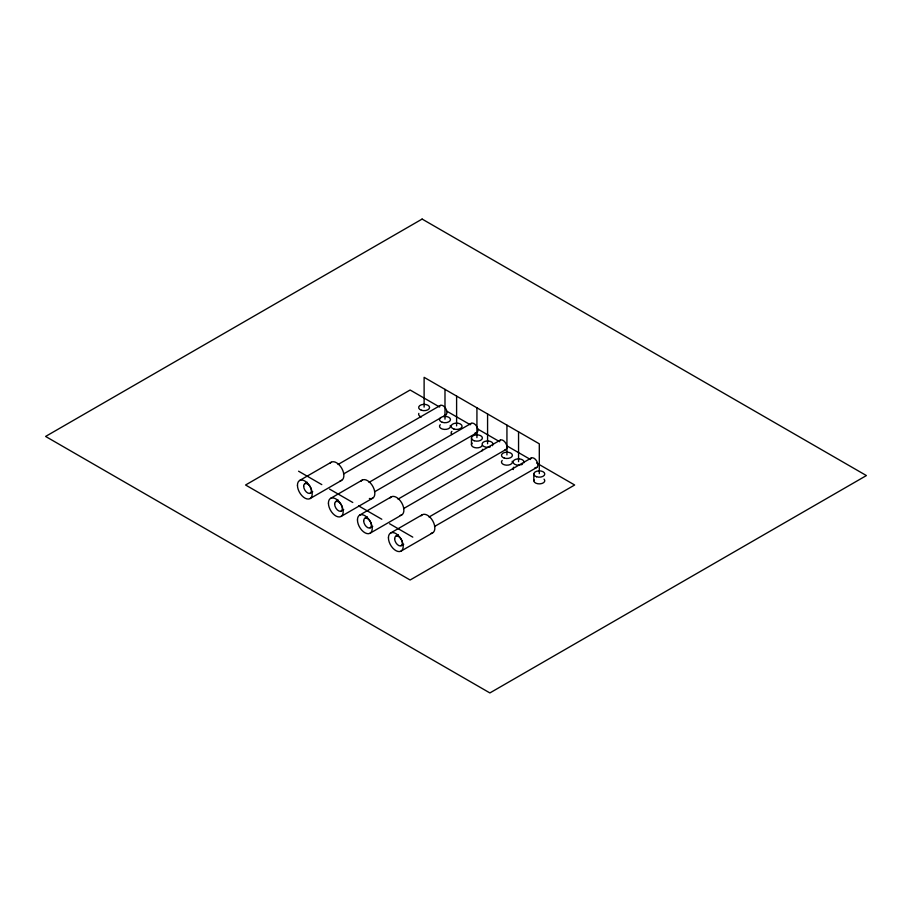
<?xml version="1.0" encoding="UTF-8"?>
<svg xmlns="http://www.w3.org/2000/svg" width="912" height="912" viewBox="0 0 912 912"><rect width="100%" height="100%" fill="white"/><g stroke="black" fill="none" stroke-linecap="round" stroke-linejoin="round"><path stroke-width="1.37" d="M299.615 480.487L331.261 462.213M304.802 483.691L307.264 482.266M338.056 464.482L440.302 405.452M310.274 493.164L312.736 491.75M343.539 473.966L440.849 417.776M443.323 416.351L445.786 414.937M310.057 498.579L341.715 480.305M330.589 498.374L362.235 480.1M335.776 501.566L338.238 500.141M369.029 482.368L471.276 423.328M341.248 511.051L343.71 509.626M374.513 491.853L476.759 432.812M341.031 516.466L372.689 498.191M359.624 515.132L391.282 496.858M364.811 518.335L367.274 516.91M398.065 499.126L500.323 440.097M370.283 527.82L372.746 526.395M403.549 508.611L505.795 449.582M370.067 533.224L401.725 514.949M390.598 533.018L422.256 514.744M395.785 536.21L398.248 534.797M429.039 517.013L531.297 457.984M401.257 545.695L403.72 544.282M434.522 526.498L536.769 467.468M401.041 551.11L432.698 532.836M439.584 407.014L410.115 390.005L245.567 485.002L410.115 580.009L574.663 485.002L536.598 463.022M446.948 411.278L470.284 424.741A5.472 3.158 60 0 1 476.759 426.497A5.472 3.158 60 0 1 475.015 432.972M477.649 428.993L499.753 441.761M507.129 446.014L530.453 459.488M298.589 471.208L321.799 484.614M329.563 489.094L352.773 502.489M358.598 505.864L381.809 519.259M389.572 523.739L412.783 537.145M539.3 473.624L539.3 443.825L424.114 377.329L424.114 407.117M533.816 474.012L533.816 480.715M518.552 431.855L518.552 461.643M506.935 425.152L506.935 454.94M487.578 413.968L487.578 443.756M476.93 407.824L476.93 437.612M471.458 437.999L471.458 444.703M456.604 396.093L456.604 425.881M444.988 389.378L444.988 419.178M450.277 425.448A5.472 3.158 0 0 1 444.281 429.404A5.472 3.158 0 0 1 440.245 424.684M482.22 445.523A5.472 3.158 0 0 1 474.833 447.632A5.472 3.158 0 0 1 472.188 443.129M544.042 479.131A5.472 3.158 0 0 1 540.007 483.85A5.472 3.158 0 0 1 534.01 479.894M482.106 450.859A5.472 3.158 0 0 1 482.836 449.274M490.314 446.891A5.472 3.158 0 0 1 482.186 444.703A5.472 3.158 0 0 1 488.524 441.032A5.472 3.158 0 0 1 492.32 445.729M512.225 461.21A5.472 3.158 0 0 1 506.228 465.166A5.472 3.158 0 0 1 502.193 460.446M513.262 469.555A5.472 3.158 0 0 1 513.809 467.161M519.965 465.086A5.472 3.158 0 0 1 513.103 462.304A5.472 3.158 0 0 1 519.031 458.884A5.472 3.158 0 0 1 523.841 462.851M522.428 464.265A5.472 3.158 0 0 1 521.288 464.767M421.378 416.955A5.472 3.158 0 0 1 418.825 413.398M451.862 434.557A5.472 3.158 0 0 1 451.862 431.387M361.061 481.183A10.442 6.031 60 0 1 373.316 487.339A10.442 6.031 60 0 1 369.371 498.488M330.087 463.307A10.442 6.031 60 0 1 341.715 468.244A10.442 6.031 60 0 1 340.176 480.772M439.687 406.022A5.472 3.158 60 0 1 445.786 408.61A5.472 3.158 60 0 1 444.976 415.177M390.108 497.952A10.442 6.031 60 0 1 401.725 502.888A10.442 6.031 60 0 1 400.197 515.428M499.708 440.667A5.472 3.158 60 0 1 505.795 443.255A5.472 3.158 60 0 1 504.997 449.833M421.082 515.839A10.442 6.031 60 0 1 432.698 520.775A10.442 6.031 60 0 1 431.171 533.303M530.294 459.409A5.472 3.158 60 0 1 536.769 461.141A5.472 3.158 60 0 1 535.036 467.617M422.119 219.062L45.6 436.438L489.881 692.938L866.4 475.562L422.119 219.062M442.252 422.302A5.472 3.158 0 0 0 450.471 419.566A5.472 3.158 0 0 0 442.252 416.818A5.472 3.158 0 0 0 442.252 422.302M474.194 440.735A5.472 3.158 0 0 0 482.402 437.999A5.472 3.158 0 0 0 474.194 435.263A5.472 3.158 0 0 0 474.194 440.735M536.564 476.748A5.472 3.158 0 0 0 544.772 474.012A5.472 3.158 0 0 0 536.564 471.265A5.472 3.158 0 0 0 536.564 476.748M504.199 458.063A5.472 3.158 0 0 0 512.419 455.327A5.472 3.158 0 0 0 504.199 452.591A5.472 3.158 0 0 0 504.199 458.063M421.378 410.24A5.472 3.158 0 0 0 429.586 407.504A5.472 3.158 0 0 0 421.378 404.768A5.472 3.158 0 0 0 421.378 410.24M453.868 429.005A5.472 3.158 0 0 0 462.076 426.269A5.472 3.158 0 0 0 453.868 423.533A5.472 3.158 0 0 0 453.868 429.005M328.423 503.15A10.442 6.031 60 0 0 339.503 516.933A10.442 6.031 60 0 0 339.503 502.159A10.442 6.031 60 0 0 328.423 503.15M334.636 504.074A5.472 3.158 60 0 0 340.45 511.301A5.472 3.158 60 0 0 340.45 503.561A5.472 3.158 60 0 0 334.636 504.074M297.449 485.275A10.442 6.031 60 0 0 308.53 499.046A10.442 6.031 60 0 0 308.53 484.283A10.442 6.031 60 0 0 297.449 485.275M303.662 486.187A5.472 3.158 60 0 0 309.476 493.415A5.472 3.158 60 0 0 309.476 485.674A5.472 3.158 60 0 0 303.662 486.187M357.458 519.92A10.442 6.031 60 0 0 368.539 533.702A10.442 6.031 60 0 0 368.539 518.928A10.442 6.031 60 0 0 357.458 519.92M363.671 520.843A5.472 3.158 60 0 0 369.485 528.059A5.472 3.158 60 0 0 369.485 520.319A5.472 3.158 60 0 0 363.671 520.843M388.432 537.795A10.442 6.031 60 0 0 399.513 551.578A10.442 6.031 60 0 0 399.513 536.815A10.442 6.031 60 0 0 388.432 537.795M394.645 538.718A5.472 3.158 60 0 0 400.459 545.946A5.472 3.158 60 0 0 400.459 538.205A5.472 3.158 60 0 0 394.645 538.718"/></g></svg>
